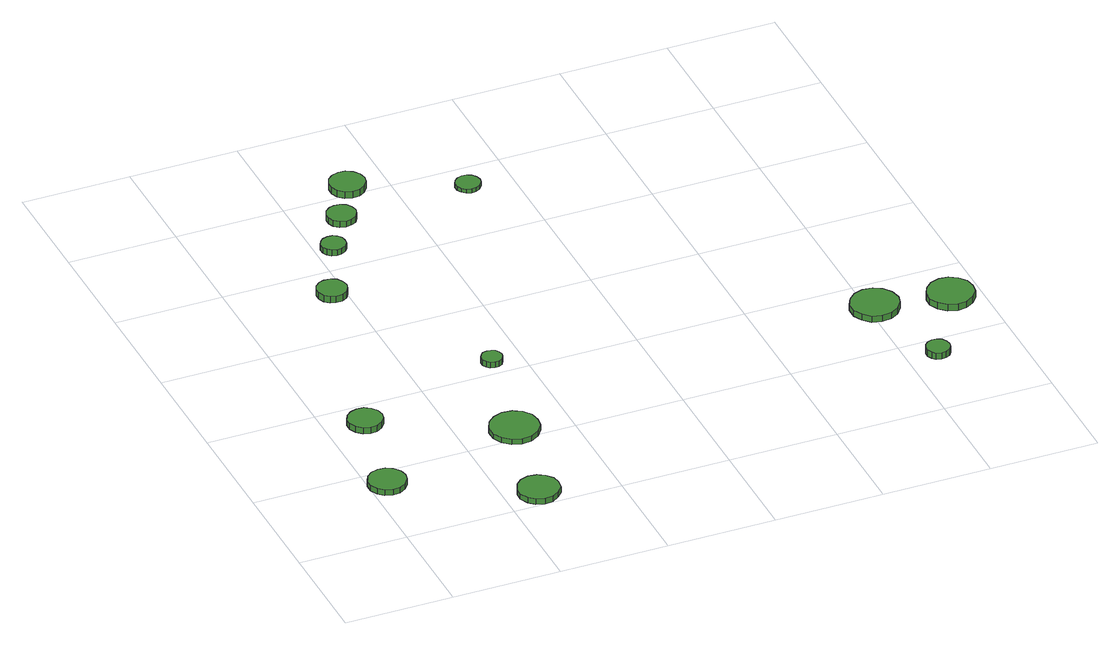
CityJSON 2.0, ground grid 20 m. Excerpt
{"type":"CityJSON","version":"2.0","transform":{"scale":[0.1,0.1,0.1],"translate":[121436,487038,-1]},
"CityObjects":{
"tree1":{"type":"SolitaryVegetationObject","attributes":{"function":"something"},"geometry":[{"type":"MultiSurface","lod":"1","boundaries":[[[0,1,2,3,4,5,6,7,8,9,10,11,12,13,14]],[[15,16,17,18,19,20,21,22,23,24,25,26,27,28,29]],[[0,29,28,1]],[[1,28,27,2]],[[2,27,26,3]],[[3,26,25,4]],[[4,25,24,5]],[[5,24,23,6]],[[6,23,22,7]],[[7,22,21,8]],[[8,21,20,9]],[[9,20,19,10]],[[10,19,18,11]],[[11,18,17,12]],[[12,17,16,13]],[[13,16,15,14]],[[14,15,29,0]]]}]},
"tree2":{"type":"SolitaryVegetationObject","attributes":{"function":"something"},"geometry":[{"type":"MultiSurface","lod":"1","boundaries":[[[30,31,32,33,34,35,36,37,38,39,40,41,42,43,44]],[[45,46,47,48,49,50,51,52,53,54,55,56,57,58,59]],[[30,59,58,31]],[[31,58,57,32]],[[32,57,56,33]],[[33,56,55,34]],[[34,55,54,35]],[[35,54,53,36]],[[36,53,52,37]],[[37,52,51,38]],[[38,51,50,39]],[[39,50,49,40]],[[40,49,48,41]],[[41,48,47,42]],[[42,47,46,43]],[[43,46,45,44]],[[44,45,59,30]]]}]},
"tree3":{"type":"SolitaryVegetationObject","attributes":{"function":"something"},"geometry":[{"type":"MultiSurface","lod":"1","boundaries":[[[60,61,62,63,64,65,66,67,68,69,70,71,72,73,74]],[[75,76,77,78,79,80,81,82,83,84,85,86,87,88,89]],[[60,89,88,61]],[[61,88,87,62]],[[62,87,86,63]],[[63,86,85,64]],[[64,85,84,65]],[[65,84,83,66]],[[66,83,82,67]],[[67,82,81,68]],[[68,81,80,69]],[[69,80,79,70]],[[70,79,78,71]],[[71,78,77,72]],[[72,77,76,73]],[[73,76,75,74]],[[74,75,89,60]]]}]},
"tree4":{"type":"SolitaryVegetationObject","attributes":{"function":"something"},"geometry":[{"type":"MultiSurface","lod":"1","boundaries":[[[90,91,92,93,94,95,96,97,98,99,100,101,102,103,104]],[[105,106,107,108,109,110,111,112,113,114,115,116,117,118,119]],[[90,119,118,91]],[[91,118,117,92]],[[92,117,116,93]],[[93,116,115,94]],[[94,115,114,95]],[[95,114,113,96]],[[96,113,112,97]],[[97,112,111,98]],[[98,111,110,99]],[[99,110,109,100]],[[100,109,108,101]],[[101,108,107,102]],[[102,107,106,103]],[[103,106,105,104]],[[104,105,119,90]]]}]},
"tree5":{"type":"SolitaryVegetationObject","attributes":{"function":"something"},"geometry":[{"type":"MultiSurface","lod":"1","boundaries":[[[120,121,122,123,124,125,126,127,128,129,130,131,132,133,134]],[[135,136,137,138,139,140,141,142,143,144,145,146,147,148,149]],[[120,149,148,121]],[[121,148,147,122]],[[122,147,146,123]],[[123,146,145,124]],[[124,145,144,125]],[[125,144,143,126]],[[126,143,142,127]],[[127,142,141,128]],[[128,141,140,129]],[[129,140,139,130]],[[130,139,138,131]],[[131,138,137,132]],[[132,137,136,133]],[[133,136,135,134]],[[134,135,149,120]]]}]},
"tree6":{"type":"SolitaryVegetationObject","attributes":{"function":"something"},"geometry":[{"type":"MultiSurface","lod":"1","boundaries":[[[150,151,152,153,154,155,156,157,158,159,160,161,162,163,164]],[[165,166,167,168,169,170,171,172,173,174,175,176,177,178,179]],[[150,179,178,151]],[[151,178,177,152]],[[152,177,176,153]],[[153,176,175,154]],[[154,175,174,155]],[[155,174,173,156]],[[156,173,172,157]],[[157,172,171,158]],[[158,171,170,159]],[[159,170,169,160]],[[160,169,168,161]],[[161,168,167,162]],[[162,167,166,163]],[[163,166,165,164]],[[164,165,179,150]]]}]},
"tree7":{"type":"SolitaryVegetationObject","attributes":{"function":"something"},"geometry":[{"type":"MultiSurface","lod":"1","boundaries":[[[180,181,182,183,184,185,186,187,188,189,190,191,192,193,194]],[[195,196,197,198,199,200,201,202,203,204,205,206,207,208,209]],[[180,209,208,181]],[[181,208,207,182]],[[182,207,206,183]],[[183,206,205,184]],[[184,205,204,185]],[[185,204,203,186]],[[186,203,202,187]],[[187,202,201,188]],[[188,201,200,189]],[[189,200,199,190]],[[190,199,198,191]],[[191,198,197,192]],[[192,197,196,193]],[[193,196,195,194]],[[194,195,209,180]]]}]},
"tree8":{"type":"SolitaryVegetationObject","attributes":{"function":"something"},"geometry":[{"type":"MultiSurface","lod":"1","boundaries":[[[210,211,212,213,214,215,216,217,218,219,220,221,222,223,224]],[[225,226,227,228,229,230,231,232,233,234,235,236,237,238,239]],[[210,239,238,211]],[[211,238,237,212]],[[212,237,236,213]],[[213,236,235,214]],[[214,235,234,215]],[[215,234,233,216]],[[216,233,232,217]],[[217,232,231,218]],[[218,231,230,219]],[[219,230,229,220]],[[220,229,228,221]],[[221,228,227,222]],[[222,227,226,223]],[[223,226,225,224]],[[224,225,239,210]]]}]},
"tree9":{"type":"SolitaryVegetationObject","attributes":{"function":"something"},"geometry":[{"type":"MultiSurface","lod":"1","boundaries":[[[240,241,242,243,244,245,246,247,248,249,250,251,252,253,254]],[[255,256,257,258,259,260,261,262,263,264,265,266,267,268,269]],[[240,269,268,241]],[[241,268,267,242]],[[242,267,266,243]],[[243,266,265,244]],[[244,265,264,245]],[[245,264,263,246]],[[246,263,262,247]],[[247,262,261,248]],[[248,261,260,249]],[[249,260,259,250]],[[250,259,258,251]],[[251,258,257,252]],[[252,257,256,253]],[[253,256,255,254]],[[254,255,269,240]]]}]},
"tree10":{"type":"SolitaryVegetationObject","attributes":{"function":"something"},"geometry":[{"type":"MultiSurface","lod":"1","boundaries":[[[270,271,272,273,274,275,276,277,278,279,280,281,282,283,284]],[[285,286,287,288,289,290,291,292,293,294,295,296,297,298,299]],[[270,299,298,271]],[[271,298,297,272]],[[272,297,296,273]],[[273,296,295,274]],[[274,295,294,275]],[[275,294,293,276]],[[276,293,292,277]],[[277,292,291,278]],[[278,291,290,279]],[[279,290,289,280]],[[280,289,288,281]],[[281,288,287,282]],[[282,287,286,283]],[[283,286,285,284]],[[284,285,299,270]]]}]},
"tree11":{"type":"SolitaryVegetationObject","attributes":{"function":"something"},"geometry":[{"type":"MultiSurface","lod":"1","boundaries":[[[300,301,302,303,304,305,306,307,308,309,310,311,312,313,314]],[[315,316,317,318,319,320,321,322,323,324,325,326,327,328,329]],[[300,329,328,301]],[[301,328,327,302]],[[302,327,326,303]],[[303,326,325,304]],[[304,325,324,305]],[[305,324,323,306]],[[306,323,322,307]],[[307,322,321,308]],[[308,321,320,309]],[[309,320,319,310]],[[310,319,318,311]],[[311,318,317,312]],[[312,317,316,313]],[[313,316,315,314]],[[314,315,329,300]]]}]},
"tree12":{"type":"SolitaryVegetationObject","attributes":{"function":"something"},"geometry":[{"type":"MultiSurface","lod":"1","boundaries":[[[330,331,332,333,334,335,336,337,338,339,340,341,342,343,344]],[[345,346,347,348,349,350,351,352,353,354,355,356,357,358,359]],[[330,359,358,331]],[[331,358,357,332]],[[332,357,356,333]],[[333,356,355,334]],[[334,355,354,335]],[[335,354,353,336]],[[336,353,352,337]],[[337,352,351,338]],[[338,351,350,339]],[[339,350,349,340]],[[340,349,348,341]],[[341,348,347,342]],[[342,347,346,343]],[[343,346,345,344]],[[344,345,359,330]]]}]},
"tree13":{"type":"SolitaryVegetationObject","attributes":{"function":"something"},"geometry":[{"type":"MultiSurface","lod":"1","boundaries":[[[360,361,362,363,364,365,366,367,368,369,370,371,372,373,374]],[[375,376,377,378,379,380,381,382,383,384,385,386,387,388,389]],[[360,389,388,361]],[[361,388,387,362]],[[362,387,386,363]],[[363,386,385,364]],[[364,385,384,365]],[[365,384,383,366]],[[366,383,382,367]],[[367,382,381,368]],[[368,381,380,369]],[[369,380,379,370]],[[370,379,378,371]],[[371,378,377,372]],[[372,377,376,373]],[[373,376,375,374]],[[374,375,389,360]]]}]}
},
"vertices":[
[68,162,17],[65,175,17],[56,187,17],[44,194,17],[30,195,17],[16,191,17],[6,182,17],[0,169,17],[0,154,17],[6,141,17],[16,132,17],[30,128,17],[44,129,17],[56,136,17],[65,148,17],[65,148,6],[56,136,6],[44,129,6],[30,128,6],[16,132,6],[6,141,6],[0,154,6],[0,169,6],[6,182,6],[16,191,6],[30,195,6],[44,194,6],[56,187,6],[65,175,6],[68,162,6],
[104,347,18],[101,360,18],[93,370,18],[82,377,18],[69,378,18],[57,374,18],[47,366,18],[41,354,18],[41,341,18],[47,329,18],[57,320,18],[69,316,18],[82,317,18],[93,324,18],[101,334,18],[101,334,6],[93,324,6],[82,317,6],[69,316,6],[57,320,6],[47,329,6],[41,341,6],[41,354,6],[47,366,6],[57,374,6],[69,378,6],[82,377,6],[93,370,6],[101,360,6],[104,347,6],
[300,38,17],[297,53,17],[287,65,17],[274,73,17],[258,75,17],[243,70,17],[232,60,17],[225,45,17],[225,30,17],[232,15,17],[243,5,17],[258,0,17],[274,2,17],[287,10,17],[297,22,17],[297,22,6],[287,10,6],[274,2,6],[258,0,6],[243,5,6],[232,15,6],[225,30,6],[225,45,6],[232,60,6],[243,70,6],[258,75,6],[274,73,6],[287,65,6],[297,53,6],[300,38,6],
[343,229,16],[340,247,16],[329,262,16],[313,271,16],[294,273,16],[277,267,16],[263,255,16],[255,238,16],[255,219,16],[263,203,16],[277,190,16],[294,184,16],[313,186,16],[329,196,16],[340,211,16],[340,211,6],[329,196,6],[313,186,6],[294,184,6],[277,190,6],[263,203,6],[255,219,6],[255,238,6],[263,255,6],[277,267,6],[294,273,6],[313,271,6],[329,262,6],[340,247,6],[343,229,6],
[202,730,22],[199,741,22],[193,751,22],[183,756,22],[171,757,22],[161,754,22],[152,746,22],[148,736,22],[148,725,22],[152,714,22],[161,707,22],[171,703,22],[183,704,22],[193,710,22],[199,719,22],[199,719,9],[193,710,9],[183,704,9],[171,703,9],[161,707,9],[152,714,9],[148,725,9],[148,736,9],[152,746,9],[161,754,9],[171,757,9],[183,756,9],[193,751,9],[199,741,9],[202,730,9],
[365,436,17],[363,444,17],[359,451,17],[352,454,17],[344,455,17],[336,453,17],[331,448,17],[327,440,17],[327,432,17],[331,425,17],[336,420,17],[344,418,17],[352,418,17],[359,422,17],[363,429,17],[363,429,6],[359,422,6],[352,418,6],[344,418,6],[336,420,6],[331,425,6],[327,432,6],[327,440,6],[331,448,6],[336,453,6],[344,455,6],[352,454,6],[359,451,6],[363,444,6],[365,436,6],
[255,861,18],[254,870,18],[248,878,18],[240,882,18],[231,883,18],[222,880,18],[215,874,18],[211,866,18],[211,856,18],[215,848,18],[222,842,18],[231,839,18],[240,840,18],[248,845,18],[254,852,18],[254,852,6],[248,845,6],[240,840,6],[231,839,6],[222,842,6],[215,848,6],[211,856,6],[211,866,6],[215,874,6],[222,880,6],[231,883,6],[240,882,6],[248,878,6],[254,870,6],[255,861,6],
[309,940,18],[306,951,18],[300,960,18],[290,965,18],[279,966,18],[269,963,18],[260,955,18],[256,945,18],[256,934,18],[260,924,18],[269,917,18],[279,913,18],[290,915,18],[300,920,18],[306,929,18],[306,929,6],[300,920,6],[290,915,6],[279,913,6],[269,917,6],[260,924,6],[256,934,6],[256,945,6],[260,955,6],[269,963,6],[279,966,6],[290,965,6],[300,960,6],[306,951,6],[309,940,6],
[361,1023,19],[358,1036,19],[350,1047,19],[338,1054,19],[325,1055,19],[312,1051,19],[302,1042,19],[297,1030,19],[297,1016,19],[302,1004,19],[312,995,19],[325,991,19],[338,992,19],[350,999,19],[358,1010,19],[358,1010,6],[350,999,6],[338,992,6],[325,991,6],[312,995,6],[302,1004,6],[297,1016,6],[297,1030,6],[302,1042,6],[312,1051,6],[325,1055,6],[338,1054,6],[350,1047,6],[358,1036,6],[361,1023,6],
[543,947,14],[541,956,14],[535,964,14],[527,968,14],[518,969,14],[509,966,14],[502,960,14],[498,952,14],[498,942,14],[502,934,14],[509,928,14],[518,925,14],[527,926,14],[535,930,14],[541,938,14],[541,938,6],[535,930,6],[527,926,6],[518,925,6],[509,928,6],[502,934,6],[498,942,6],[498,952,6],[502,960,6],[509,966,6],[518,969,6],[527,968,6],[535,964,6],[541,956,6],[543,947,6],
[1076,152,26],[1074,161,26],[1069,169,26],[1061,173,26],[1052,174,26],[1043,171,26],[1037,165,26],[1033,157,26],[1033,148,26],[1037,140,26],[1043,133,26],[1052,131,26],[1061,132,26],[1069,136,26],[1074,143,26],[1074,143,13],[1069,136,13],[1061,132,13],[1052,131,13],[1043,133,13],[1037,140,13],[1033,148,13],[1033,157,13],[1037,165,13],[1043,171,13],[1052,174,13],[1061,173,13],[1069,169,13],[1074,161,13],[1076,152,13],
[1056,328,19],[1052,346,19],[1041,361,19],[1026,370,19],[1007,372,19],[990,366,19],[977,354,19],[969,338,19],[969,319,19],[977,303,19],[990,290,19],[1007,285,19],[1026,287,19],[1041,296,19],[1052,311,19],[1052,311,7],[1041,296,7],[1026,287,7],[1007,285,7],[990,290,7],[977,303,7],[969,319,7],[969,338,7],[977,354,7],[990,366,7],[1007,372,7],[1026,370,7],[1041,361,7],[1052,346,7],[1056,328,7],
[1186,308,20],[1183,325,20],[1172,339,20],[1157,348,20],[1140,350,20],[1123,344,20],[1110,332,20],[1102,316,20],[1102,299,20],[1110,283,20],[1123,271,20],[1140,265,20],[1157,267,20],[1172,276,20],[1183,290,20],[1183,290,7],[1172,276,7],[1157,267,7],[1140,265,7],[1123,271,7],[1110,283,7],[1102,299,7],[1102,316,7],[1110,332,7],[1123,344,7],[1140,350,7],[1157,348,7],[1172,339,7],[1183,325,7],[1186,308,7]
]}
